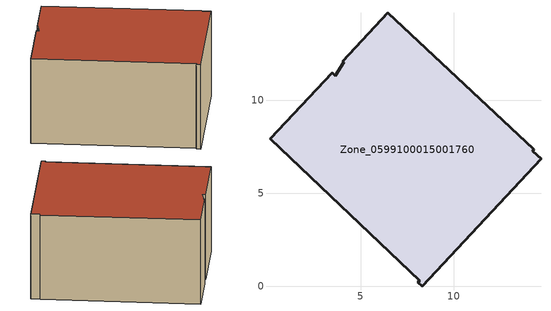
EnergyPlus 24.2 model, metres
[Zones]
Zone_0599100015001760
 floor ground (C_G): 8.08,0.2 8.18,0.29 0.13,7.91 3.47,11.47 3.64,11.3 4.09,12.02 4.03,12.08 6.47,14.68 14.3,7.35 14.25,7.25 14.7,6.83 8.3,0 z0.59
 wall outside (C_F): 8.08,0.2 8.3,0 14.7,6.83 14.25,7.25 14.3,7.35 6.47,14.68 4.03,12.08 4.09,12.02 3.64,11.3 3.47,11.47 0.13,7.91 8.18,0.29 8.08,0.2 z0.59:6.66
 roof outside (C_R): 8.18,0.29 8.08,0.2 8.3,0 14.7,6.83 14.25,7.25 14.3,7.35 6.47,14.68 4.03,12.08 4.09,12.02 3.64,11.3 3.47,11.47 0.13,7.91 z6.66
[BUILDING]
Pand.0599100015001760: North Axis=0; Terrain=City; Loads Convergence Tolerance Value=0.04; Temperature Convergence Tolerance Value=0.4; Solar Distribution=FullExterior; Maximum Number of Warmup Days=25; Minimum Number of Warmup Days=1
[Site:Location]
Rotterdam.The.Hague.AP_ZH_NLD Design_Conditions: Latitude=51.96; Longitude=4.45; Time Zone=1; Elevation=-4.5
[SITE:GROUNDTEMPERATURE:BUILDINGSURFACE]
18, 18, 18, 18, 18, 18, 18, 18, 18, 18, 18, 18
[MATERIAL] Thermal Absorptance=0.9; Solar Absorptance=0.7; Visible Absorptance=0.7
Name | Roughness | Thickness | Conductivity | Density | Specific Heat
G.D.1965 | MediumSmooth | 0.15 | 1 | 540 | 1210
F.D.1965 | Rough | 0.3 | 0.857143 | 1920 | 840
R.D.1965 | MediumRough | 0.2 | 0.08 | 1500 | 1000
[CONSTRUCTION]
C_G: G.D.1965
C_F: F.D.1965
C_R: R.D.1965
[ZONE]
Zone_0599100015001760: Type=1; Multiplier=1; Ceiling Height=Autocalculate; Volume=Autocalculate; Floor Area=autocalculate; Part of Total Floor Area=Yes
[ZONEINFILTRATION:DESIGNFLOWRATE]
Infil_Zone_0599100015001760: Zone or ZoneList or Space or SpaceList=Zone_0599100015001760; Schedule=AlwaysOn; Design Flow Rate Calculation Method=Flow/Area; Flow Rate per Floor Area=0.0042; Constant Term Coefficient=1; Temperature Term Coefficient=0; Velocity Term Coefficient=0; Velocity Squared Term Coefficient=0
[HVACTEMPLATE:ZONE:IDEALLOADSAIRSYSTEM]
Zone_0599100015001760: Maximum Heating Supply Air Temperature=50; Minimum Cooling Supply Air Temperature=13; Maximum Heating Supply Air Humidity Ratio=0.0156; Minimum Cooling Supply Air Humidity Ratio=0.0077; Heating Limit=NoLimit; Cooling Limit=NoLimit; Dehumidification Control Type=ConstantSensibleHeatRatio; Cooling Sensible Heat Ratio=0.7; Dehumidification Setpoint=60; Humidification Control Type=None; Humidification Setpoint=30; Outdoor Air Method=None; Outdoor Air Flow Rate per Person=0.00944; Outdoor Air Flow Rate per Zone Floor Area=0; Outdoor Air Flow Rate per Zone=0; Demand Controlled Ventilation Type=None; Outdoor Air Economizer Type=NoEconomizer; Heat Recovery Type=None; Sensible Heat Recovery Effectiveness=0.7; Latent Heat Recovery Effectiveness=0.65
[ZONECONTROL:THERMOSTAT]
ThermostatControl_Zone_0599100015001760: Zone or ZoneList=Zone_0599100015001760; Control Type Schedule=DualSetpointControlType; Control 1=Thermostat_Zone_0599100015001760; Temperature Difference Between Cutout And Setpoint=0
[THERMOSTATSETPOINT:DUALSETPOINT]
Thermostat_Zone_0599100015001760: Heating Setpoint Temperature Schedule=HeatingSetpoint_Zone_0599100015001760; Cooling Setpoint Temperature Schedule=CoolingSetpoint_Zone_0599100015001760
[SCHEDULE:COMPACT]
HeatingSetpoint_Zone_0599100015001760: Through: 12/31, For: AllDays, Until: 24:00, 21
CoolingSetpoint_Zone_0599100015001760: Through: 12/31, For: AllDays, Until: 24:00, 24
DualSetpointControlType: Through: 12/31, For: AllDays, Until: 24:00, 4
AlwaysOn: Through: 12/31, For: AllDays, Until: 24:00, 1
